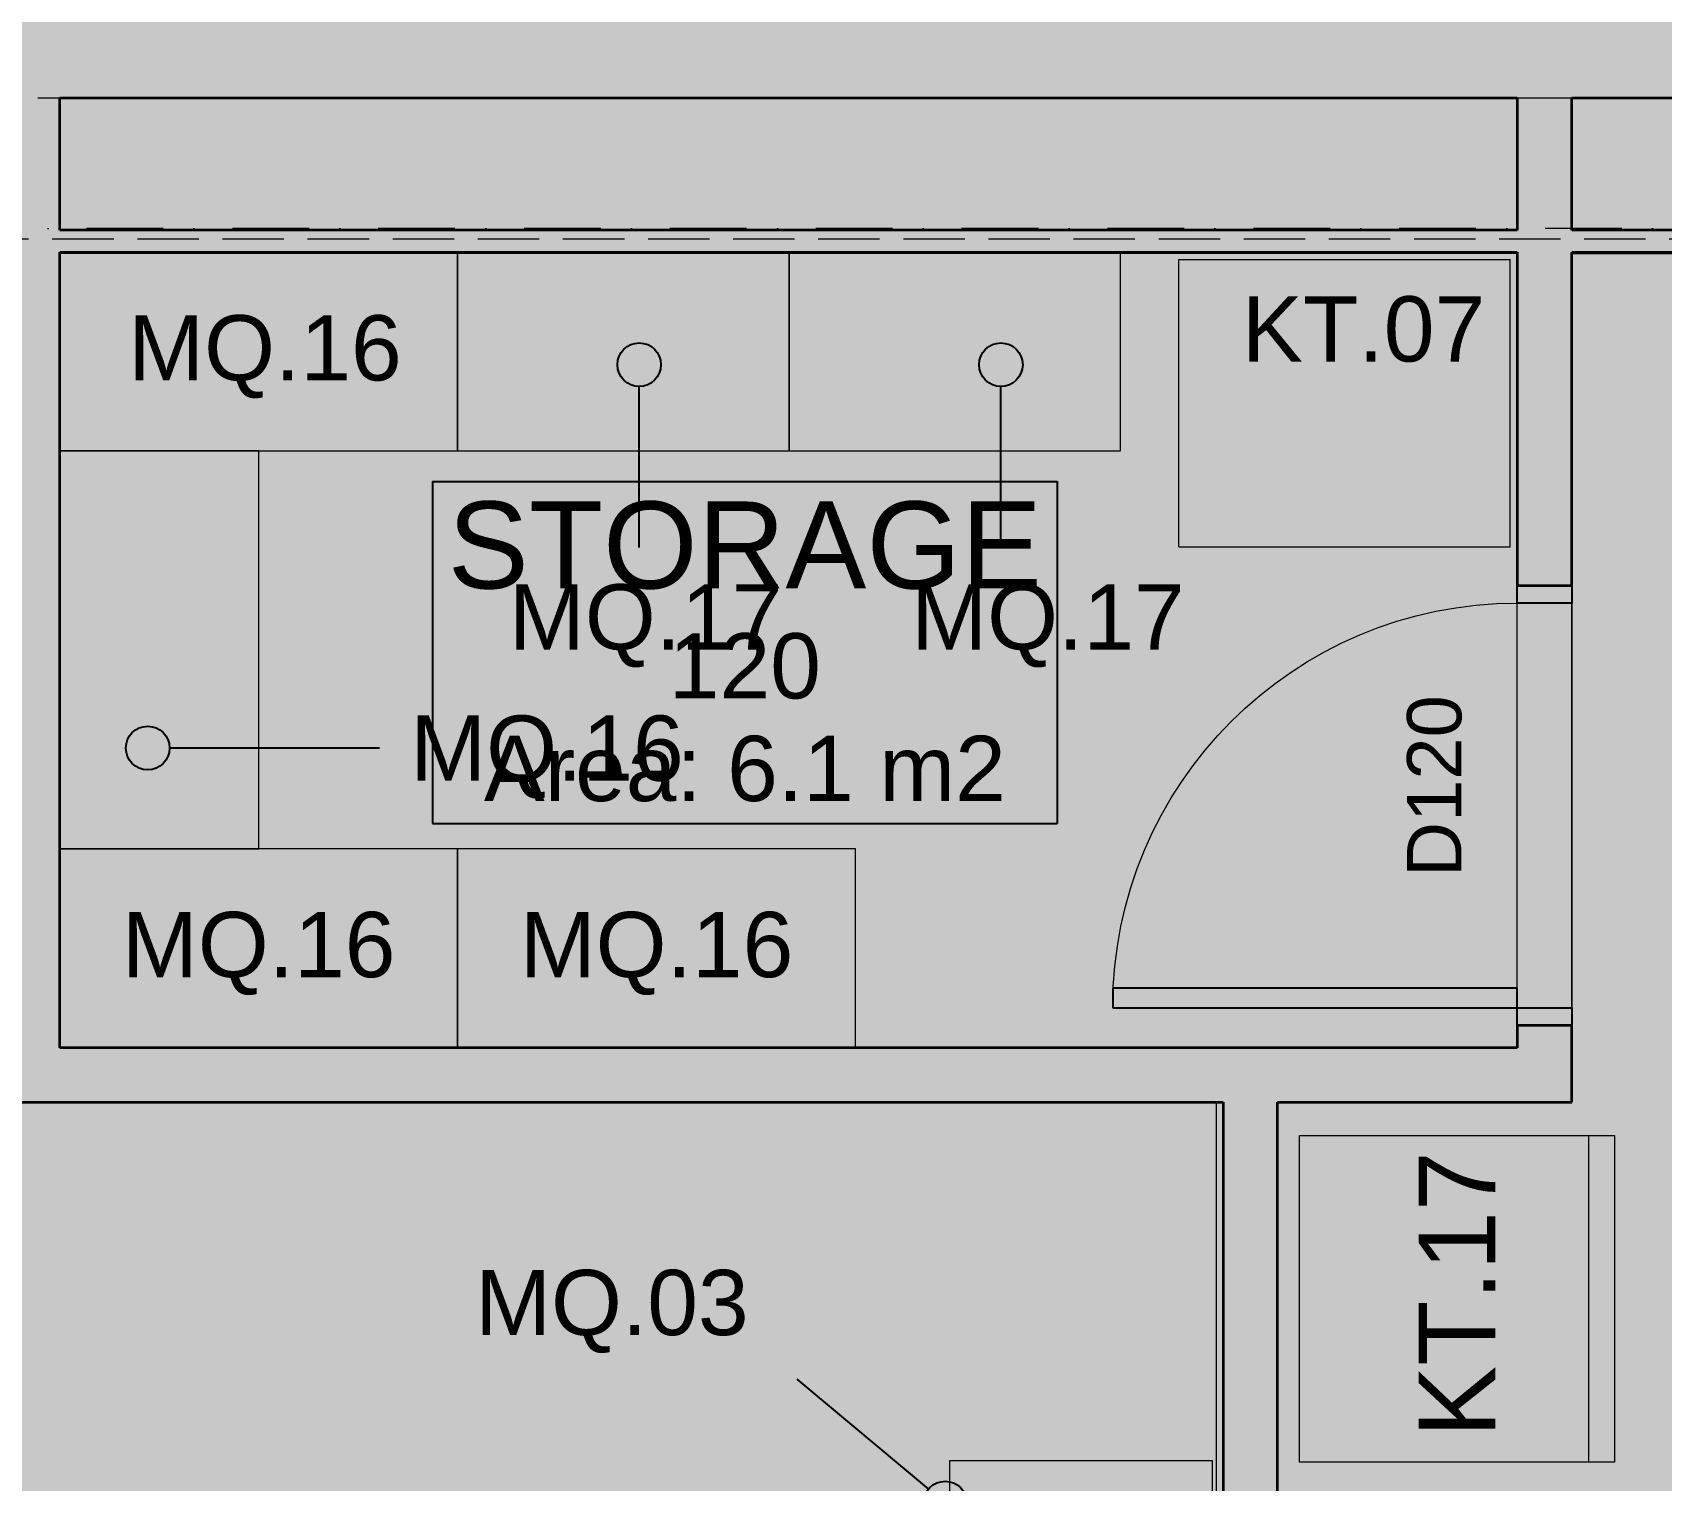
# Model space of a CAD drawing. Header units: millimetres. Extents: x -14278 to 101222, y -22378 to 34603.
# Drawn here: x 10063 to 13807, y 3372 to 6700 of the extents above; entities that cross this region are included whole.
import ezdxf
from ezdxf.enums import TextEntityAlignment as Align

# ---------------------------------------------------------------- set-up
doc = ezdxf.new("R2010")
doc.units = ezdxf.units.MM
doc.header["$MEASUREMENT"] = 0
doc.linetypes.add('Dot & Dashed', pattern=[335.138881, 176.388884, -88.194442, 0, -70.555556])
doc.linetypes.add('Hidden Line', pattern=[195.611112, 141.111112, -54.5])
for name, color, linetype in [('A-Zz_20_10_90-T_TextFFEInternal', 7, 'Continuous'), ('NewA-Ee_25_10-M_WallsExternal', 7, 'Continuous'), ('NewA-Ee_25_10-M_WallsInternal', 7, 'Continuous'), ('NewA-Ee_30_40-M_Floors', 7, 'Continuous'), ('NewA-Ee_30_60-M_Pavements', 7, 'Continuous'), ('NewA-Ee_40_20-M_GeneralFFAndEInternalCulinary', 7, 'Continuous'), ('NewA-Ee_40_20-M_GeneralFFAndEInternalFixed', 7, 'Continuous'), ('NewA-Ee_40_20-M_GeneralFFAndEInternalMovable', 7, 'Continuous'), ('NewA-SL-M_SpacesInternal', 7, 'Continuous'), ('NewA-Ss_30_25-M_CeilingAndSoffitSystems', 7, 'Continuous'), ('NewA-Zz_20_10_90-T_TextFFEInternal', 7, 'Continuous'), ('NewA-Zz_35_40_80-M_GridStructural', 7, 'Continuous'), ('NewA-Zz_50_10_70-P_BoundarySiteRed', 7, 'Continuous'), ('NewA-Zz_50_90_00-M_GrossInternal', 7, 'Continuous')]:
    doc.layers.add(name, color=color, linetype=linetype)
doc.styles.add('GENERATED_STYLE_1', font='')
doc.styles.get('GENERATED_STYLE_1').set_extended_font_data('Arial')

# ---------------------------------------------------------------- blocks, each defined once
blk = doc.blocks.new('Beam_1_1', base_point=(28050, 0))
at = {"layer": 'NewA-Ee_25_10-M_WallsExternal', "color": 6, "linetype": 'Hidden Line', "lineweight": 13}
blk.add_line((28050, 6225.1), (8350, 6225.1), dxfattribs=at)
blk = doc.blocks.new('BAR_119_19_1', base_point=(13074.2, -1043.6))
at = {"layer": 'NewA-SL-M_SpacesInternal', "color": 253, "linetype": 'Continuous', "lineweight": 13}
for p, q in [((15124.9, 6195.8), (13600.5, 6195.8)), ((13600.5, 6195.8), (13600.5, 4242)), ((12924.2, 4242), (12924.2, 496.7)), ((13600.5, 4242), (12924.2, 4242))]:
    blk.add_line(p, q, dxfattribs=at)
at = {"layer": 'NewA-SL-M_SpacesInternal', "color": 5, "lineweight": 70, "style": 'GENERATED_STYLE_1'}
for tag, height, p in [('ROOM_NAME', 200, (13074.2, -735.7)), ('ROOM_NUMBER', 150, (13074.2, -1038.6)), ('adj_text', 150, (13074.2, -1274.3))]:
    blk.add_attdef(tag, text='', height=height, dxfattribs=at).set_placement(p, align=Align.TOP_CENTER)
blk = doc.blocks.new('LIVING ROOM_121_20_1', base_point=(10279.5, 2968.8))
at = {"layer": 'NewA-SL-M_SpacesInternal', "color": 253, "linetype": 'Continuous', "lineweight": 13}
for p, q in [((12799.2, 4242), (8455.6, 4242)), ((12799.2, 150.3), (12799.2, 4242))]:
    blk.add_line(p, q, dxfattribs=at)
at = {"layer": 'NewA-SL-M_SpacesInternal', "color": 5, "lineweight": 70, "style": 'GENERATED_STYLE_1'}
for tag, height, p in [('ROOM_NAME', 200, (10279.5, 3276.6)), ('ROOM_NUMBER', 150, (10279.5, 2973.8)), ('adj_text', 150, (10279.5, 2738.1))]:
    blk.add_attdef(tag, text='', height=height, dxfattribs=at).set_placement(p, align=Align.TOP_CENTER)
blk = doc.blocks.new('STORAGE_120_21_1', base_point=(11700.1, 5314.7))
at = {"layer": 'NewA-SL-M_SpacesInternal', "color": 253, "linetype": 'Continuous', "lineweight": 13}
for p, q in [((13475.5, 6195.8), (10125.4, 6195.8)), ((10125.4, 6195.8), (10125.4, 4367)), ((13475.5, 4367), (13475.5, 6195.8)), ((10125.4, 4367), (13475.5, 4367))]:
    blk.add_line(p, q, dxfattribs=at)
at = {"layer": 'NewA-SL-M_SpacesInternal', "linetype": 'Continuous'}
for p, q in [((10982, 5668.2), (10982, 5353.9)), ((10982, 5668.2), (12418.2, 5668.2)), ((12418.2, 5668.2), (12418.2, 5353.9)), ((10982, 5353.9), (10982, 5118.2)), ((12418.2, 5353.9), (12418.2, 5118.2)), ((10982, 5118.2), (10982, 4882.5)), ((12418.2, 5118.2), (12418.2, 4882.5)), ((10982, 4882.5), (12418.2, 4882.5))]:
    blk.add_line(p, q, dxfattribs=at)
at = {"layer": 'NewA-SL-M_SpacesInternal', "color": 5, "lineweight": 70, "style": 'GENERATED_STYLE_1'}
for tag, height, p in [('ROOM_NAME', 200, (11700.1, 5622.5)), ('ROOM_NUMBER', 150, (11700.1, 5319.7)), ('adj_text', 150, (11700.1, 5083.9))]:
    blk.add_attdef(tag, text='', height=height, dxfattribs=at).set_placement(p, align=Align.TOP_CENTER)
blk = doc.blocks.new('Mesh_1_1', base_point=(14339.9, 34603))
at = {"layer": 'NewA-Ee_30_60-M_Pavements', "color": 254, "linetype": 'Continuous', "lineweight": 13, "flags": 128}
blk.add_lwpolyline([(14339.9, 34603, -0.414214), (42830.6, 6112.3, -0.414214), (14339.9, -22378.4, -0.414214), (-14150.7, 6112.3, -0.414214)], format="xyb", close=True, dxfattribs=at)
blk = doc.blocks.new('Slab_4_1', base_point=(11328, 15324.9))
at = {"layer": 'NewA-Ee_30_40-M_Floors', "linetype": 'Continuous', "lineweight": 13}
blk.add_hatch(color=254, dxfattribs=at).paths.add_polyline_path([(11328, 15324.9), (11328, 15099.7), (150.3, 15099.7), (150.3, 9350.5), (-124.9, 9350.5), (-124.9, 8300.5), (150.3, 8300.5), (150.3, 6700.3), (2050.3, 6700.3), (2050.3, 2150.3), (5499.7, 2150.3), (5499.7, 3091.8), (6214.3, 3091.8), (6214.3, 2766.8), (7714.3, 2766.8), (7714.3, 3091.8), (8455.6, 3091.8), (8500.3, 150.3), (16363.1, 150.3), (16363.1, -124.9), (17413.1, -124.9), (17413.1, 150.3), (27899.7, 150.3), (27899.7, 6700.3), (34699.7, 6700.3), (34699.7, 15099.7), (34639.4, 15099.7), (34639.4, 15324.9), (32809.4, 15324.9), (32809.4, 15099.7), (13158, 15099.7), (13158, 15324.9)])
blk = doc.blocks.new('Slab_19_1', base_point=(12924.2, 4242))
at = {"layer": 'NewA-Ss_30_25-M_CeilingAndSoffitSystems', "linetype": 'Continuous', "lineweight": 0}
blk.add_hatch(color=255, dxfattribs=at).paths.add_polyline_path([(12924.2, 4242), (12924.2, 496.7), (13275, 496.7), (13275, 150.3), (15124.9, 150.3), (15124.9, 1222.6), (14759.3, 1222.6), (14759.3, 1347.6), (15110.7, 1347.6), (15110.9, 4248), (14759.3, 4248), (14759.3, 4371.8), (15124.9, 4371.8), (15124.9, 6192.8), (13600.5, 6192.8), (13600.5, 4242)])
at = {"layer": 'NewA-Ss_30_25-M_CeilingAndSoffitSystems', "color": 6, "linetype": 'Continuous', "lineweight": 13, "flags": 128}
blk.add_lwpolyline([(12924.2, 4242), (13600.5, 4242), (13600.5, 6192.8), (15124.9, 6192.8), (15124.9, 4371.8), (14759.3, 4371.8), (14759.3, 4248), (15110.9, 4248), (15110.7, 1347.6), (14759.3, 1347.6), (14759.3, 1222.6), (15124.9, 1222.6), (15124.9, 150.3), (13275, 150.3), (13275, 496.7), (12924.2, 496.7)], close=True, dxfattribs=at)
blk = doc.blocks.new('Slab_20_1', base_point=(10125.4, 4367))
at = {"layer": 'NewA-Ss_30_25-M_CeilingAndSoffitSystems', "linetype": 'Continuous', "lineweight": 0}
blk.add_hatch(color=255, dxfattribs=at).paths.add_polyline_path([(10125.4, 4367), (13475.5, 4367), (13475.5, 6192.8), (10125.4, 6192.8)])
at = {"layer": 'NewA-Ss_30_25-M_CeilingAndSoffitSystems', "color": 6, "linetype": 'Continuous', "lineweight": 13, "flags": 128}
blk.add_lwpolyline([(10125.4, 4367), (13475.5, 4367), (13475.5, 6192.8), (10125.4, 6192.8)], close=True, dxfattribs=at)
blk = doc.blocks.new('Slab_21_1', base_point=(8500.3, 150.3))
at = {"layer": 'NewA-Ss_30_25-M_CeilingAndSoffitSystems', "linetype": 'Continuous', "lineweight": 0}
blk.add_hatch(color=255, dxfattribs=at).paths.add_polyline_path([(8500.3, 150.3), (12783, 150.3), (12783, 4242), (8455.6, 4242), (8455.6, 3091.8), (8500.3, 3091.8)])
at = {"layer": 'NewA-Ss_30_25-M_CeilingAndSoffitSystems', "color": 6, "linetype": 'Continuous', "lineweight": 13, "flags": 128}
blk.add_lwpolyline([(8500.3, 150.3), (8500.3, 3091.8), (8455.6, 3091.8), (8455.6, 4242), (12783, 4242), (12783, 150.3)], close=True, dxfattribs=at)
blk = doc.blocks.new('Door 19')
at = {"layer": 'NewA-Ee_25_10-M_WallsInternal', "linetype": 'Continuous'}
for p, q in [((420, 0), (420, 930)), ((420, 930), (465, 930)), ((465, 930), (465, 0)), ((-465, 0), (-505, 0)), ((-505, 0), (-505, -125)), ((-465, -125), (-465, 0)), ((465, 0), (420, 0)), ((505, 0), (465, 0)), ((465, 0), (465, -125)), ((505, -125), (505, 0)), ((-505, -125), (-465, -125)), ((465, -125), (505, -125))]:
    blk.add_line(p, q, dxfattribs=at)
at = {"layer": 'NewA-Ee_25_10-M_WallsInternal', "color": 92, "linetype": 'Continuous', "lineweight": 35}
for p, q in [((-505, 0), (-505, -125)), ((505, 0), (505, -125))]:
    blk.add_line(p, q, dxfattribs=at)
at = {"layer": 'NewA-Ee_25_10-M_WallsInternal', "color": 6, "linetype": 'Continuous', "lineweight": 13}
blk.add_arc((465, 0), 930, 90, 180, dxfattribs=at)
blk = doc.blocks.new('D Marker 19')
at = {"layer": 'NewA-Ee_25_10-M_WallsInternal', "style": 'GENERATED_STYLE_1'}
blk.add_attdef('AC_WIDO_ID', text='', height=125, dxfattribs=at).set_placement((-262.1, 94.8), align=Align.BOTTOM_LEFT)
blk = doc.blocks.new('Wall_40_1', base_point=(13600.5, 6700.3))
at = {"layer": 'NewA-Ee_25_10-M_WallsInternal', "color": 92, "linetype": 'Continuous', "lineweight": 35}
for p, q in [((13475.5, 5429), (13600.5, 5429)), ((13475.5, 4419), (13600.5, 4419))]:
    blk.add_line(p, q, dxfattribs=at)
at = {"layer": 'NewA-Ee_25_10-M_WallsInternal', "color": 92, "linetype": 'Continuous', "lineweight": 35, "flags": 128}
for points in [[(13475.5, 6550.3), (13475.5, 6245.8)], [(13600.5, 6245.8), (13600.5, 6550.3)], [(13475.5, 6195.8), (13475.5, 5429)], [(13600.5, 5429), (13600.5, 6195.8)], [(13475.5, 4419), (13475.5, 4367)], [(13600.5, 4242), (13600.5, 4419)]]:
    blk.add_lwpolyline(points, dxfattribs=at)
at = {"layer": 'NewA-Ee_25_10-M_WallsInternal', "linetype": 'Continuous', "xscale": -1, "zscale": 1000, "rotation": 90}
blk.add_blockref('Door 19', (13475.5, 4924), dxfattribs=at)
at = {"layer": 'NewA-Ee_25_10-M_WallsInternal'}
ref = blk.add_blockref('D Marker 19', (13600.5, 4924), dxfattribs=dict(at, rotation=270))
ref.add_attrib('AC_WIDO_ID', 'D120', dxfattribs={"color": 7, "height": 125, "rotation": 90, "style": 'GENERATED_STYLE_1'}).set_placement((13384.5, 4759.8), align=Align.BOTTOM_LEFT)
blk = doc.blocks.new('Door 19_6')
at = {"layer": 'NewA-Ee_25_10-M_WallsInternal', "linetype": 'Continuous'}
for p, q in [((-224.4, 625.8), (-192.6, 657.6)), ((-192.6, 657.6), (465, 0)), ((433.2, -31.8), (-224.4, 625.8)), ((-465, 0), (-505, 0)), ((-505, 0), (-505, -125)), ((-465, -125), (-465, 0)), ((465, 0), (433.2, -31.8)), ((505, 0), (465, 0)), ((465, 0), (465, -125)), ((505, -125), (505, 0)), ((-505, -125), (-465, -125)), ((465, -125), (505, -125))]:
    blk.add_line(p, q, dxfattribs=at)
at = {"layer": 'NewA-Ee_25_10-M_WallsInternal', "color": 92, "linetype": 'Continuous', "lineweight": 35}
for p, q in [((-505, 0), (-505, -125)), ((505, 0), (505, -125))]:
    blk.add_line(p, q, dxfattribs=at)
at = {"layer": 'NewA-Ee_25_10-M_WallsInternal', "color": 6, "linetype": 'Continuous', "lineweight": 13}
blk.add_arc((465, 0), 930, 135, 180, dxfattribs=at)
blk = doc.blocks.new('Wall_41_1', base_point=(13600.5, 4242))
at = {"layer": 'NewA-Ee_25_10-M_WallsInternal', "color": 92, "linetype": 'Continuous', "lineweight": 35}
for p, q in [((8507.7, 4242), (8507.7, 4367)), ((9517.7, 4242), (9517.7, 4367))]:
    blk.add_line(p, q, dxfattribs=at)
at = {"layer": 'NewA-Ee_25_10-M_WallsInternal', "color": 92, "linetype": 'Continuous', "lineweight": 35, "flags": 128}
for points in [[(8507.7, 4367), (8225.2, 4367)], [(10000.4, 4367), (9517.7, 4367)], [(13475.5, 4367), (10125.4, 4367)], [(7925.2, 4242), (8330.6, 4242)], [(8455.6, 4242), (8507.7, 4242)], [(9517.7, 4242), (12799.2, 4242)], [(12924.2, 4242), (13600.5, 4242)]]:
    blk.add_lwpolyline(points, dxfattribs=at)
at = {"layer": 'NewA-Ee_25_10-M_WallsInternal', "linetype": 'Continuous', "zscale": 1000, "rotation": 180}
blk.add_blockref('Door 19_6', (9012.7, 4242), dxfattribs=at)
at = {"layer": 'NewA-Ee_25_10-M_WallsInternal'}
ref = blk.add_blockref('D Marker 19', (9012.7, 4242), dxfattribs=dict(at, rotation=180))
ref.add_attrib('AC_WIDO_ID', 'D122', dxfattribs={"color": 7, "height": 125, "rotation": 360, "style": 'GENERATED_STYLE_1'}).set_placement((8856.2, 4050.1), align=Align.BOTTOM_LEFT)
blk = doc.blocks.new('Wall_42_1', base_point=(10125.4, 6700.3))
at = {"layer": 'NewA-Ee_25_10-M_WallsInternal', "color": 92, "linetype": 'Continuous', "lineweight": 35, "flags": 128}
for points in [[(10000.4, 6550.3), (10000.4, 6245.8)], [(10125.4, 6245.8), (10125.4, 6550.3)], [(10000.4, 6195.8), (10000.4, 4367)], [(10125.4, 4367), (10125.4, 6195.8)]]:
    blk.add_lwpolyline(points, dxfattribs=at)
blk = doc.blocks.new('Wall_44_1', base_point=(12924.2, 4242))
at = {"layer": 'NewA-Ee_25_10-M_WallsInternal', "color": 92, "linetype": 'Continuous', "lineweight": 35, "flags": 128}
for points in [[(12799.2, 4242), (12799.2, 150.3)], [(12924.2, 496.7), (12924.2, 4242)]]:
    blk.add_lwpolyline(points, dxfattribs=at)
blk = doc.blocks.new('Wall_52_1', base_point=(6032.8, 6700.3))
at = {"layer": 'NewA-Ee_25_10-M_WallsInternal', "color": 92, "linetype": 'Continuous', "lineweight": 35, "flags": 128}
for points in [[(10125.4, 6550.3), (13475.5, 6550.3)], [(13600.5, 6550.3), (15124.9, 6550.3)]]:
    blk.add_lwpolyline(points, dxfattribs=at)
blk = doc.blocks.new('Wall_53_1', base_point=(7925.2, 6195.8))
at = {"layer": 'NewA-Ee_25_10-M_WallsInternal', "color": 92, "linetype": 'Continuous', "lineweight": 35, "flags": 128}
for points in [[(10000.4, 6245.8), (8225.2, 6245.8)], [(13475.5, 6245.8), (10125.4, 6245.8)], [(15124.9, 6245.8), (13600.5, 6245.8)], [(8225.2, 6195.8), (10000.4, 6195.8)], [(10125.4, 6195.8), (13475.5, 6195.8)], [(13600.5, 6195.8), (15124.9, 6195.8)]]:
    blk.add_lwpolyline(points, dxfattribs=at)
blk = doc.blocks.new('Standard grid marker_2')
at = {"layer": 'NewA-Zz_35_40_80-M_GridStructural', "color": 6, "linetype": 'Dot & Dashed', "lineweight": 13}
blk.add_line((1000, 0), (40175.6, 0), dxfattribs=at)
at = {"layer": 'NewA-Zz_35_40_80-M_GridStructural', "style": 'GENERATED_STYLE_1'}
blk.add_attdef('AC_MarkerText_1', text='', height=250, dxfattribs=at).set_placement((41425.6, 14.3), align=Align.MIDDLE_CENTER)
blk = doc.blocks.new('Standard grid marker_4')
at = {"layer": 'NewA-Zz_35_40_80-M_GridStructural', "color": 6, "linetype": 'Dot & Dashed', "lineweight": 13}
blk.add_line((1000, 0), (40175.6, 0), dxfattribs=at)
blk = doc.blocks.new('Flexible Shelf 19')
at = {"layer": 'NewA-Ee_40_20-M_GeneralFFAndEInternalFixed', "color": 1, "linetype": 'Continuous', "lineweight": 18}
for p, q in [((762, 457.2), (0, 457.2)), ((0, 457.2), (0, 0)), ((762, 0), (762, 457.2)), ((0, 0), (762, 0))]:
    blk.add_line(p, q, dxfattribs=at)
blk = doc.blocks.new('Flexible Shelf 19_2')
at = {"layer": 'NewA-Ee_40_20-M_GeneralFFAndEInternalFixed', "color": 1, "linetype": 'Continuous', "lineweight": 18}
for p, q in [((914.4, 457.2), (0, 457.2)), ((0, 457.2), (0, 0)), ((914.4, 0), (914.4, 457.2)), ((0, 0), (914.4, 0))]:
    blk.add_line(p, q, dxfattribs=at)
blk = doc.blocks.new('Refrigerator 19_3')
at = {"layer": 'NewA-Ee_40_20-M_GeneralFFAndEInternalCulinary', "color": 1, "linetype": 'Continuous', "lineweight": 18}
for p, q in [((750.9, 723.9), (0, 723.9)), ((0, 723.9), (0, 0)), ((750.9, 0), (750.9, 723.9)), ((0, 60), (750.9, 60)), ((0, 0), (750.9, 0))]:
    blk.add_line(p, q, dxfattribs=at)
at = {"layer": 'NewA-Ee_40_20-M_GeneralFFAndEInternalCulinary', "style": 'GENERATED_STYLE_1'}
blk.add_attdef('txt', text='', height=176.4, dxfattribs=at).set_placement((375.4, 372), align=Align.MIDDLE_CENTER)
blk = doc.blocks.new('Office Desk Rect 19')
at = {"layer": 'NewA-Ee_40_20-M_GeneralFFAndEInternalMovable', "color": 1, "linetype": 'Continuous', "lineweight": 18}
for p, q in [((1058.8625, 604.8375), (0, 604.8375)), ((0, 604.8375), (0, 0)), ((1058.8625, 0), (1058.8625, 604.8375)), ((0, 0), (1058.8625, 0))]:
    blk.add_line(p, q, dxfattribs=at)
blk = doc.blocks.new('Icemaker 19')
at = {"layer": 'NewA-Ee_40_20-M_GeneralFFAndEInternalFixed', "color": 1, "linetype": 'Continuous', "lineweight": 18}
for p, q in [((0, 660.4), (762, 660.4)), ((0, 0), (0, 660.4)), ((762, 0), (762, 660.4)), ((0, 0), (762, 0))]:
    blk.add_line(p, q, dxfattribs=at)
blk = doc.blocks.new('Line_35_1', base_point=(12288.6, 5516.5))
at = {"layer": 'NewA-Zz_20_10_90-T_TextFFEInternal', "linetype": 'Continuous'}
blk.add_hatch(color=256, dxfattribs=at).paths.add_polyline_path([(12338.6, 5936.9), (12334.8, 5956), (12324, 5972.2), (12307.8, 5983.1), (12288.6, 5986.9), (12269.5, 5983.1), (12253.3, 5972.2), (12242.4, 5956), (12238.6, 5936.9), (12242.4, 5917.7), (12253.3, 5901.5), (12269.5, 5890.7), (12288.6, 5886.9), (12307.8, 5890.7), (12324, 5901.5), (12334.8, 5917.7)])
blk.add_line((12288.6, 5516.5), (12288.6, 5886.9), dxfattribs=at)
blk.add_circle((12288.6, 5936.9), 50, dxfattribs=at)
blk = doc.blocks.new('Line_36_1', base_point=(11457.3, 5516.5))
at = {"layer": 'NewA-Zz_20_10_90-T_TextFFEInternal', "linetype": 'Continuous'}
blk.add_hatch(color=256, dxfattribs=at).paths.add_polyline_path([(11507.3, 5936.9), (11503.5, 5956), (11492.7, 5972.2), (11476.4, 5983.1), (11457.3, 5986.9), (11438.2, 5983.1), (11421.9, 5972.2), (11411.1, 5956), (11407.3, 5936.9), (11411.1, 5917.7), (11421.9, 5901.5), (11438.2, 5890.7), (11457.3, 5886.9), (11476.4, 5890.7), (11492.7, 5901.5), (11503.5, 5917.7)])
blk.add_line((11457.3, 5516.5), (11457.3, 5886.9), dxfattribs=at)
blk.add_circle((11457.3, 5936.9), 50, dxfattribs=at)
blk = doc.blocks.new('Line_37_1', base_point=(10860.4, 5055.8))
at = {"layer": 'NewA-Zz_20_10_90-T_TextFFEInternal', "linetype": 'Continuous'}
blk.add_hatch(color=256, dxfattribs=at).paths.add_polyline_path([(10377.5, 5055.8), (10373.7, 5074.9), (10362.9, 5091.2), (10346.7, 5102), (10327.5, 5105.8), (10308.4, 5102), (10292.2, 5091.2), (10281.4, 5074.9), (10277.5, 5055.8), (10281.4, 5036.7), (10292.2, 5020.5), (10308.4, 5009.6), (10327.5, 5005.8), (10346.7, 5009.6), (10362.9, 5020.5), (10373.7, 5036.7)])
blk.add_line((10860.4, 5055.8), (10377.5, 5055.8), dxfattribs=at)
blk.add_circle((10327.5, 5055.8), 50, dxfattribs=at)
blk = doc.blocks.new('Line_42_1', base_point=(11819.4, 3604.9))
at = {"layer": 'NewA-Zz_20_10_90-T_TextFFEInternal', "linetype": 'Continuous'}
blk.add_hatch(color=256, dxfattribs=at).paths.add_polyline_path([(12210.4, 3320.5), (12206.6, 3339.7), (12195.8, 3355.9), (12179.6, 3366.7), (12160.4, 3370.5), (12141.3, 3366.7), (12125.1, 3355.9), (12114.3, 3339.7), (12110.4, 3320.5), (12114.3, 3301.4), (12125.1, 3285.2), (12141.3, 3274.3), (12160.4, 3270.5), (12179.6, 3274.3), (12195.8, 3285.2), (12206.6, 3301.4)])
blk.add_line((11819.4, 3604.9), (12122, 3352.6), dxfattribs=at)
blk.add_circle((12160.4, 3320.5), 50, dxfattribs=at)
blk = doc.blocks.new('Label_28_1', base_point=(11072, 4763.4))
at = {"layer": 'A-Zz_20_10_90-T_TextFFEInternal', "insert": (11497, 4679.1), "char_height": 150, "attachment_point": 2, "style": 'GENERATED_STYLE_1'}
blk.add_mtext('\\fArial|b0|i0|c0|p34;MQ.16\\fArial|b0|i0|c0|p34;\\fArial|b0|i0|c0|p34;\\fArial|b0|i0|c0|p34;\\fArial|b0|i0|c0|p34;\\fArial|b0|i0|c0|p34;\\fArial|b0|i0|c0|p34;\\fArial|b0|i0|c0|p34;\\fArial|b0|i0|c0|p34;\\fArial|b0|i0|c0|p34;\\fArial|b0|i0|c0|p34;\\fArial|b0|i0|c0|p34;\\fArial|b0|i0|c0|p34;\\fArial|b0|i0|c0|p34;\\fArial|b0|i0|c0|p34;\\fArial|b0|i0|c0|p34;\\fArial|b0|i0|c0|p34;\\fArial|b0|i0|c0|p34;\\fArial|b0|i0|c0|p34;\\fArial|b0|i0|c0|p34;\\fArial|b0|i0|c0|p34;\\fArial|b0|i0|c0|p34;\\fArial|b0|i0|c0|p34;\\fArial|b0|i0|c0|p34;\\fArial|b0|i0|c0|p34;\\fArial|b0|i0|c0|p34;\\fArial|b0|i0|c0|p34;\\fArial|b0|i0|c0|p34;\\fArial|b0|i0|c0|p34;\\fArial|b0|i0|c0|p34;}', dxfattribs=at)
blk = doc.blocks.new('Label_29_1', base_point=(10157.6, 4763.4))
at = {"layer": 'A-Zz_20_10_90-T_TextFFEInternal', "insert": (10582.6, 4679.1), "char_height": 150, "attachment_point": 2, "style": 'GENERATED_STYLE_1'}
blk.add_mtext('\\fArial|b0|i0|c0|p34;MQ.16\\fArial|b0|i0|c0|p34;\\fArial|b0|i0|c0|p34;\\fArial|b0|i0|c0|p34;\\fArial|b0|i0|c0|p34;\\fArial|b0|i0|c0|p34;\\fArial|b0|i0|c0|p34;\\fArial|b0|i0|c0|p34;\\fArial|b0|i0|c0|p34;\\fArial|b0|i0|c0|p34;\\fArial|b0|i0|c0|p34;\\fArial|b0|i0|c0|p34;\\fArial|b0|i0|c0|p34;\\fArial|b0|i0|c0|p34;\\fArial|b0|i0|c0|p34;\\fArial|b0|i0|c0|p34;\\fArial|b0|i0|c0|p34;\\fArial|b0|i0|c0|p34;\\fArial|b0|i0|c0|p34;\\fArial|b0|i0|c0|p34;\\fArial|b0|i0|c0|p34;\\fArial|b0|i0|c0|p34;\\fArial|b0|i0|c0|p34;\\fArial|b0|i0|c0|p34;\\fArial|b0|i0|c0|p34;\\fArial|b0|i0|c0|p34;\\fArial|b0|i0|c0|p34;\\fArial|b0|i0|c0|p34;\\fArial|b0|i0|c0|p34;\\fArial|b0|i0|c0|p34;}', dxfattribs=at)
blk = doc.blocks.new('Label_30_1', base_point=(10820.2, 5214.9))
at = {"layer": 'A-Zz_20_10_90-T_TextFFEInternal', "insert": (11245.2, 5130.6), "char_height": 150, "attachment_point": 2, "style": 'GENERATED_STYLE_1'}
blk.add_mtext('\\fArial|b0|i0|c0|p34;MQ.16\\fArial|b0|i0|c0|p34;\\fArial|b0|i0|c0|p34;\\fArial|b0|i0|c0|p34;\\fArial|b0|i0|c0|p34;\\fArial|b0|i0|c0|p34;\\fArial|b0|i0|c0|p34;\\fArial|b0|i0|c0|p34;\\fArial|b0|i0|c0|p34;\\fArial|b0|i0|c0|p34;\\fArial|b0|i0|c0|p34;\\fArial|b0|i0|c0|p34;\\fArial|b0|i0|c0|p34;\\fArial|b0|i0|c0|p34;\\fArial|b0|i0|c0|p34;\\fArial|b0|i0|c0|p34;\\fArial|b0|i0|c0|p34;\\fArial|b0|i0|c0|p34;\\fArial|b0|i0|c0|p34;\\fArial|b0|i0|c0|p34;\\fArial|b0|i0|c0|p34;\\fArial|b0|i0|c0|p34;\\fArial|b0|i0|c0|p34;\\fArial|b0|i0|c0|p34;\\fArial|b0|i0|c0|p34;\\fArial|b0|i0|c0|p34;\\fArial|b0|i0|c0|p34;\\fArial|b0|i0|c0|p34;\\fArial|b0|i0|c0|p34;\\fArial|b0|i0|c0|p34;}', dxfattribs=at)
blk = doc.blocks.new('Label_31_1', base_point=(10172, 6135))
at = {"layer": 'A-Zz_20_10_90-T_TextFFEInternal', "insert": (10597, 6050.7), "char_height": 150, "attachment_point": 2, "style": 'GENERATED_STYLE_1'}
blk.add_mtext('\\fArial|b0|i0|c0|p34;MQ.16\\fArial|b0|i0|c0|p34;\\fArial|b0|i0|c0|p34;\\fArial|b0|i0|c0|p34;\\fArial|b0|i0|c0|p34;\\fArial|b0|i0|c0|p34;\\fArial|b0|i0|c0|p34;\\fArial|b0|i0|c0|p34;\\fArial|b0|i0|c0|p34;\\fArial|b0|i0|c0|p34;\\fArial|b0|i0|c0|p34;\\fArial|b0|i0|c0|p34;\\fArial|b0|i0|c0|p34;\\fArial|b0|i0|c0|p34;\\fArial|b0|i0|c0|p34;\\fArial|b0|i0|c0|p34;\\fArial|b0|i0|c0|p34;\\fArial|b0|i0|c0|p34;\\fArial|b0|i0|c0|p34;\\fArial|b0|i0|c0|p34;\\fArial|b0|i0|c0|p34;\\fArial|b0|i0|c0|p34;\\fArial|b0|i0|c0|p34;\\fArial|b0|i0|c0|p34;\\fArial|b0|i0|c0|p34;\\fArial|b0|i0|c0|p34;\\fArial|b0|i0|c0|p34;\\fArial|b0|i0|c0|p34;\\fArial|b0|i0|c0|p34;\\fArial|b0|i0|c0|p34;}', dxfattribs=at)
blk = doc.blocks.new('Label_32_1', base_point=(11047.1, 5516.5))
at = {"layer": 'A-Zz_20_10_90-T_TextFFEInternal', "insert": (11472.1, 5432.2), "char_height": 150, "attachment_point": 2, "style": 'GENERATED_STYLE_1'}
blk.add_mtext('\\fArial|b0|i0|c0|p34;MQ.17\\fArial|b0|i0|c0|p34;\\fArial|b0|i0|c0|p34;\\fArial|b0|i0|c0|p34;\\fArial|b0|i0|c0|p34;\\fArial|b0|i0|c0|p34;\\fArial|b0|i0|c0|p34;\\fArial|b0|i0|c0|p34;\\fArial|b0|i0|c0|p34;\\fArial|b0|i0|c0|p34;\\fArial|b0|i0|c0|p34;\\fArial|b0|i0|c0|p34;\\fArial|b0|i0|c0|p34;\\fArial|b0|i0|c0|p34;\\fArial|b0|i0|c0|p34;\\fArial|b0|i0|c0|p34;\\fArial|b0|i0|c0|p34;\\fArial|b0|i0|c0|p34;\\fArial|b0|i0|c0|p34;\\fArial|b0|i0|c0|p34;\\fArial|b0|i0|c0|p34;\\fArial|b0|i0|c0|p34;\\fArial|b0|i0|c0|p34;\\fArial|b0|i0|c0|p34;\\fArial|b0|i0|c0|p34;\\fArial|b0|i0|c0|p34;\\fArial|b0|i0|c0|p34;\\fArial|b0|i0|c0|p34;\\fArial|b0|i0|c0|p34;\\fArial|b0|i0|c0|p34;}', dxfattribs=at)
blk = doc.blocks.new('Label_33_1', base_point=(11971.7, 5516.5))
at = {"layer": 'A-Zz_20_10_90-T_TextFFEInternal', "insert": (12396.7, 5432.2), "char_height": 150, "attachment_point": 2, "style": 'GENERATED_STYLE_1'}
blk.add_mtext('\\fArial|b0|i0|c0|p34;MQ.17\\fArial|b0|i0|c0|p34;\\fArial|b0|i0|c0|p34;\\fArial|b0|i0|c0|p34;\\fArial|b0|i0|c0|p34;\\fArial|b0|i0|c0|p34;\\fArial|b0|i0|c0|p34;\\fArial|b0|i0|c0|p34;\\fArial|b0|i0|c0|p34;\\fArial|b0|i0|c0|p34;\\fArial|b0|i0|c0|p34;\\fArial|b0|i0|c0|p34;\\fArial|b0|i0|c0|p34;\\fArial|b0|i0|c0|p34;\\fArial|b0|i0|c0|p34;\\fArial|b0|i0|c0|p34;\\fArial|b0|i0|c0|p34;\\fArial|b0|i0|c0|p34;\\fArial|b0|i0|c0|p34;\\fArial|b0|i0|c0|p34;\\fArial|b0|i0|c0|p34;\\fArial|b0|i0|c0|p34;\\fArial|b0|i0|c0|p34;\\fArial|b0|i0|c0|p34;\\fArial|b0|i0|c0|p34;\\fArial|b0|i0|c0|p34;\\fArial|b0|i0|c0|p34;\\fArial|b0|i0|c0|p34;\\fArial|b0|i0|c0|p34;\\fArial|b0|i0|c0|p34;}', dxfattribs=at)
blk = doc.blocks.new('Label_91_1', base_point=(12697.2, 6178.4))
at = {"layer": 'A-Zz_20_10_90-T_TextFFEInternal', "insert": (13122.2, 6094.1), "char_height": 150, "attachment_point": 2, "style": 'GENERATED_STYLE_1'}
blk.add_mtext('\\fArial|b0|i0|c0|p34;KT.07\\fArial|b0|i0|c0|p34;\\fArial|b0|i0|c0|p34;\\fArial|b0|i0|c0|p34;\\fArial|b0|i0|c0|p34;\\fArial|b0|i0|c0|p34;\\fArial|b0|i0|c0|p34;\\fArial|b0|i0|c0|p34;\\fArial|b0|i0|c0|p34;\\fArial|b0|i0|c0|p34;\\fArial|b0|i0|c0|p34;\\fArial|b0|i0|c0|p34;\\fArial|b0|i0|c0|p34;\\fArial|b0|i0|c0|p34;\\fArial|b0|i0|c0|p34;\\fArial|b0|i0|c0|p34;\\fArial|b0|i0|c0|p34;\\fArial|b0|i0|c0|p34;\\fArial|b0|i0|c0|p34;\\fArial|b0|i0|c0|p34;\\fArial|b0|i0|c0|p34;\\fArial|b0|i0|c0|p34;\\fArial|b0|i0|c0|p34;\\fArial|b0|i0|c0|p34;\\fArial|b0|i0|c0|p34;\\fArial|b0|i0|c0|p34;\\fArial|b0|i0|c0|p34;\\fArial|b0|i0|c0|p34;\\fArial|b0|i0|c0|p34;\\fArial|b0|i0|c0|p34;}', dxfattribs=at)
blk = doc.blocks.new('Label_134_1', base_point=(10969.4, 3940.6))
at = {"layer": 'A-Zz_20_10_90-T_TextFFEInternal', "insert": (11394.4, 3856.3), "char_height": 150, "attachment_point": 2, "style": 'GENERATED_STYLE_1'}
blk.add_mtext('\\fArial|b0|i0|c0|p34;MQ.03\\fArial|b0|i0|c0|p34;\\fArial|b0|i0|c0|p34;\\fArial|b0|i0|c0|p34;\\fArial|b0|i0|c0|p34;\\fArial|b0|i0|c0|p34;\\fArial|b0|i0|c0|p34;\\fArial|b0|i0|c0|p34;\\fArial|b0|i0|c0|p34;\\fArial|b0|i0|c0|p34;\\fArial|b0|i0|c0|p34;\\fArial|b0|i0|c0|p34;\\fArial|b0|i0|c0|p34;\\fArial|b0|i0|c0|p34;\\fArial|b0|i0|c0|p34;\\fArial|b0|i0|c0|p34;\\fArial|b0|i0|c0|p34;\\fArial|b0|i0|c0|p34;\\fArial|b0|i0|c0|p34;\\fArial|b0|i0|c0|p34;\\fArial|b0|i0|c0|p34;\\fArial|b0|i0|c0|p34;\\fArial|b0|i0|c0|p34;\\fArial|b0|i0|c0|p34;\\fArial|b0|i0|c0|p34;\\fArial|b0|i0|c0|p34;\\fArial|b0|i0|c0|p34;\\fArial|b0|i0|c0|p34;\\fArial|b0|i0|c0|p34;\\fArial|b0|i0|c0|p34;}', dxfattribs=at)

msp = doc.modelspace()

# ---------------------------------------------------------------- hatches: boundary and pattern name
at = {"layer": 'NewA-Zz_50_90_00-M_GrossInternal', "linetype": 'Continuous', "lineweight": 140}
msp.add_hatch(color=1, dxfattribs=at).paths.add_polyline_path([(150.3, 15099.7), (34699.7, 15099.7), (34699.7, 6700.3), (27899.7, 6700.3), (27899.7, 150.3), (8500.3, 150.3), (8500.3, 3091.8), (5499.7, 3091.8), (5499.7, 2150.3), (2050.3, 2150.3), (2050.3, 6700.3), (150.3, 6700.3)])

# ---------------------------------------------------------------- linework, layer by layer
at = {"layer": 'NewA-Zz_50_10_70-P_BoundarySiteRed', "color": 1, "linetype": 'Continuous', "lineweight": 140}
msp.add_circle((14339.9, 6112.3), 28490.7, dxfattribs=at)

# ---------------------------------------------------------------- block references
at = {"layer": 'A-Zz_20_10_90-T_TextFFEInternal', "color": 6, "linetype": 'Continuous', "lineweight": 13}
for name, p in [('Label_91_1', (12697.2, 6178.4)), ('Label_31_1', (10172, 6135)), ('Label_32_1', (11047.1, 5516.5)), ('Label_33_1', (11971.7, 5516.5)), ('Label_30_1', (10820.2, 5214.9)), ('Label_29_1', (10157.6, 4763.4)), ('Label_28_1', (11072, 4763.4)), ('Label_134_1', (10969.4, 3940.6))]:
    msp.add_blockref(name, p, dxfattribs=at)
at = {"layer": 'NewA-Ee_25_10-M_WallsExternal', "color": 6, "lineweight": 13}
msp.add_blockref('Beam_1_1', (28050, 0), dxfattribs=at)
at = {"layer": 'NewA-Ee_25_10-M_WallsInternal', "color": 92, "lineweight": 35}
for name, p in [('Wall_52_1', (6032.8, 6700.3)), ('Wall_42_1', (10125.4, 6700.3)), ('Wall_40_1', (13600.5, 6700.3)), ('Wall_53_1', (7925.2, 6195.8)), ('Wall_41_1', (13600.5, 4242)), ('Wall_44_1', (12924.2, 4242))]:
    msp.add_blockref(name, p, dxfattribs=at)
at = {"layer": 'NewA-Ee_30_40-M_Floors', "color": 6, "linetype": 'Continuous', "lineweight": 13}
msp.add_blockref('Slab_4_1', (11328, 15324.9), dxfattribs=at)
at = {"layer": 'NewA-Ee_30_60-M_Pavements', "color": 254, "lineweight": 13}
msp.add_blockref('Mesh_1_1', (14339.9, 34603), dxfattribs=at)
at = {"layer": 'NewA-Ee_40_20-M_GeneralFFAndEInternalCulinary', "color": 6, "linetype": 'Continuous', "lineweight": 13}
ref = msp.add_blockref('Refrigerator 19_3', (13698.9, 4165.4), dxfattribs=dict(at, xscale=-1, zscale=1000, rotation=90))
ref.add_attrib('txt', 'KT.17', dxfattribs={"color": 7, "height": 176.39, "rotation": 90, "style": 'GENERATED_STYLE_1'}).set_placement((13336.9, 3800), align=Align.MIDDLE_CENTER)
at = {"layer": 'NewA-Ee_40_20-M_GeneralFFAndEInternalFixed', "color": 6, "linetype": 'Continuous', "lineweight": 13, "zscale": 1000}
for name, p in [('Flexible Shelf 19_2', (10125.4, 5738.6)), ('Flexible Shelf 19', (11039.8, 5738.6)), ('Flexible Shelf 19', (11801.8, 5738.6)), ('Icemaker 19', (12697.2, 5518))]:
    msp.add_blockref(name, p, dxfattribs=at)
for p, rotation in [((10582.6, 4824.2), 90), ((11039.8, 4824.2), 180), ((11954.2, 4824.2), 180)]:
    msp.add_blockref('Flexible Shelf 19_2', p, dxfattribs=dict(at, rotation=rotation))
at = {"layer": 'NewA-Ee_40_20-M_GeneralFFAndEInternalMovable', "color": 6, "linetype": 'Continuous', "lineweight": 13, "zscale": 1000, "rotation": 270}
msp.add_blockref('Office Desk Rect 19', (12170.1, 3417.7), dxfattribs=at)
at = {"layer": 'NewA-SL-M_SpacesInternal', "linetype": 'Continuous'}
msp.add_blockref('STORAGE_120_21_1', (11700.1, 5314.7), dxfattribs=at).add_auto_attribs({'ROOM_NAME': 'STORAGE', 'ROOM_NUMBER': '120', 'adj_text': 'Area: 6.1 m2'})
for name, p in [('BAR_119_19_1', (13074.2, -1043.6)), ('LIVING ROOM_121_20_1', (10279.5, 2968.8))]:
    msp.add_blockref(name, p, dxfattribs=at)
at = {"layer": 'NewA-Ss_30_25-M_CeilingAndSoffitSystems', "color": 6, "linetype": 'Continuous', "lineweight": 13}
for name, p in [('Slab_20_1', (10125.4, 4367)), ('Slab_19_1', (12924.2, 4242)), ('Slab_21_1', (8500.3, 150.3))]:
    msp.add_blockref(name, p, dxfattribs=at)
at = {"layer": 'NewA-Zz_20_10_90-T_TextFFEInternal', "linetype": 'Continuous'}
for name, p in [('Line_36_1', (11457.3, 5516.5)), ('Line_35_1', (12288.6, 5516.5)), ('Line_37_1', (10860.4, 5055.8)), ('Line_42_1', (11819.4, 3604.9))]:
    msp.add_blockref(name, p, dxfattribs=at)
at = {"layer": 'NewA-Zz_35_40_80-M_GridStructural', "color": 1, "linetype": 'Continuous', "lineweight": 18, "zscale": 1000}
msp.add_blockref('Standard grid marker_2', (-1652.3, 6550), dxfattribs=at)
at = {"layer": 'NewA-Zz_35_40_80-M_GridStructural', "color": 1, "linetype": 'Continuous', "lineweight": 18, "zscale": 1000, "rotation": 180}
msp.add_blockref('Standard grid marker_4', (39523.3, 6250), dxfattribs=at)

doc.saveas('drawing.dxf')
